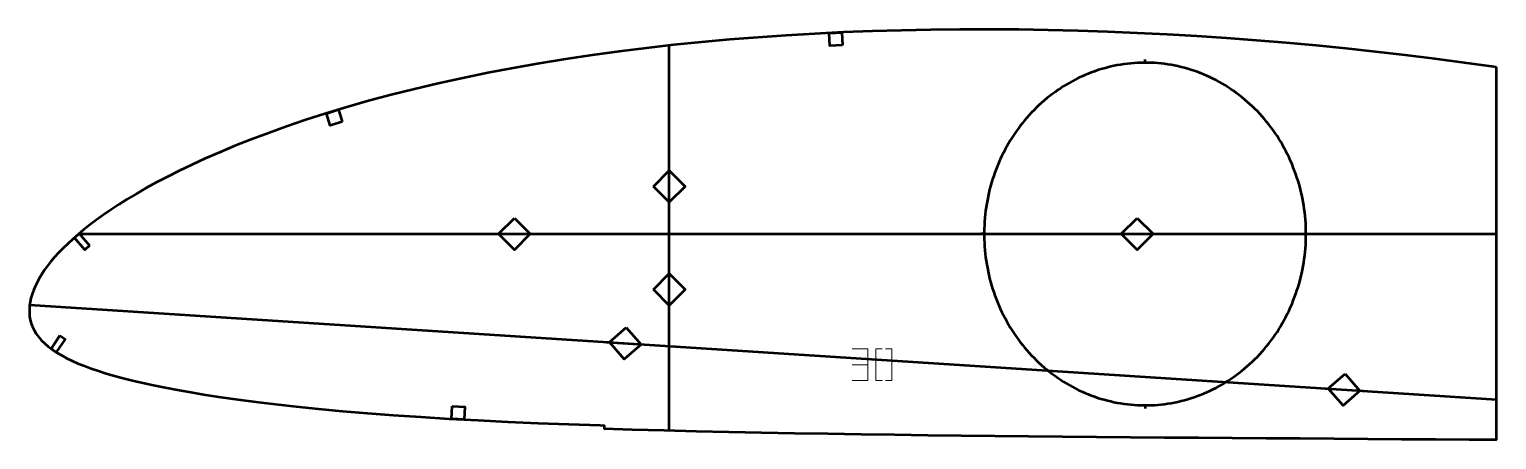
# Model space of a CAD drawing. Header units: metres. Extents: x 9 to 472, y 135 to 264.
import ezdxf

# ---------------------------------------------------------------- set-up
doc = ezdxf.new("R2010")
doc.units = ezdxf.units.M
doc.layers.add('Layer', color=1, linetype='Continuous', lineweight=50)
doc.layers.add('NumLabel', color=1, linetype='Continuous', lineweight=15)

msp = doc.modelspace()

# ---------------------------------------------------------------- linework, layer by layer
at = {"layer": 'Layer', "color": 7}
for p, q in [((210.93, 138.15), (210.93, 259.33)), ((210.93, 208.97), (210.93, 220.97)), ((24.8, 200), (471.75, 200)), ((156.15, 200), (168.15, 200)), ((352.43, 200), (364.43, 200)), ((210.93, 176.51), (210.93, 188.51)), ((9.36, 177.67), (471.75, 147.89)), ((191.1, 165.96), (203.08, 165.19)), ((417.65, 151.37), (429.63, 150.6))]:
    msp.add_line(p, q, dxfattribs=at)
at = {"layer": 'Layer'}
for p, q in [((360.93, 253.93), (360.93, 254.93)), ((310.2, 200), (309.2, 200)), ((411.65, 200), (412.65, 200)), ((360.93, 146.07), (360.93, 145.07))]:
    msp.add_line(p, q, dxfattribs=at)
for points in [[(471.75, 252.49), (470.96, 252.61), (461.64, 253.91), (452.31, 255.14), (442.95, 256.29), (433.58, 257.36), (424.2, 258.37), (414.81, 259.3), (405.41, 260.15), (396.01, 260.93), (386.62, 261.63), (377.23, 262.26), (367.84, 262.8), (358.46, 263.27), (349.1, 263.66), (339.75, 263.97), (330.42, 264.2), (321.11, 264.35), (311.83, 264.41), (302.58, 264.4), (293.35, 264.3), (284.16, 264.11), (275.01, 263.84), (265.91, 263.49), (256.84, 263.04), (247.84, 262.51), (238.88, 261.89), (229.99, 261.18), (221.16, 260.39), (212.41, 259.5), (203.74, 258.52), (195.15, 257.44), (186.64, 256.27), (178.24, 255.01), (169.95, 253.66), (161.78, 252.22), (153.75, 250.7), (145.88, 249.08), (138.16, 247.38), (130.62, 245.61), (123.29, 243.78), (116.19, 241.88), (109.32, 239.92), (102.72, 237.92), (96.39, 235.89), (90.34, 233.84), (84.59, 231.79), (79.16, 229.74), (74.04, 227.71), (69.21, 225.7), (64.68, 223.72), (60.44, 221.77), (56.46, 219.87), (52.74, 218.01), (49.26, 216.19), (46.01, 214.41), (42.97, 212.67), (40.12, 210.96), (37.45, 209.29), (34.95, 207.65), (32.6, 206.05), (30.41, 204.47), (28.36, 202.91), (26.44, 201.37), (24.63, 199.86), (22.94, 198.37), (21.34, 196.92), (19.86, 195.49), (18.47, 194.1), (17.2, 192.72), (16.04, 191.37), (14.98, 190.02), (14.02, 188.68), (13.15, 187.34), (12.37, 186.02), (11.67, 184.72), (11.05, 183.45), (10.53, 182.22), (10.1, 181.01), (9.76, 179.82), (9.51, 178.69), (9.34, 177.54), (9.25, 176.24), (9.25, 175.2), (9.33, 174.06), (9.52, 172.94), (9.81, 171.84), (10.22, 170.75), (10.76, 169.67), (11.43, 168.6), (12.21, 167.55), (13.1, 166.52), (14.1, 165.52), (15.23, 164.55), (16.48, 163.6), (17.85, 162.69), (19.34, 161.8), (20.96, 160.93), (22.71, 160.08), (24.58, 159.25), (26.58, 158.45), (28.72, 157.66), (31, 156.88), (33.44, 156.12), (36.05, 155.37), (38.83, 154.62), (41.8, 153.88), (44.97, 153.14), (48.37, 152.4), (52.02, 151.65), (55.95, 150.91), (60.17, 150.16), (64.72, 149.41), (69.64, 148.66), (74.94, 147.9), (80.66, 147.15), (86.81, 146.41), (93.4, 145.67), (100.44, 144.96), (107.92, 144.26), (115.8, 143.6), (124.06, 142.98), (132.65, 142.39), (141.53, 141.85), (150.67, 141.36), (160.03, 140.9), (169.59, 140.49), (179.31, 140.12), (189.21, 139.79), (190.42, 139.76), (190.39, 138.76), (199.22, 138.49), (209.35, 138.19), (219.51, 137.92), (229.73, 137.69), (240.02, 137.5), (250.42, 137.33), (260.89, 137.16), (271.41, 136.99), (281.94, 136.83), (292.47, 136.67), (303.01, 136.55), (313.59, 136.45), (324.23, 136.35), (334.91, 136.25), (345.62, 136.16), (356.33, 136.06), (367.04, 135.97), (377.75, 135.88), (388.43, 135.8), (399.09, 135.73), (409.77, 135.67), (420.43, 135.61), (431.1, 135.53), (441.77, 135.45), (452.42, 135.38), (463.09, 135.32), (471.75, 135.27), (471.75, 252.49)], [(265.58, 259.47), (261.58, 259.27), (261.39, 263.26), (265.38, 263.46), (265.58, 259.47)], [(411.65, 200), (411.64, 201.13), (411.61, 202.27), (411.55, 203.4), (411.48, 204.53), (411.37, 205.66), (411.25, 206.78), (411.11, 207.9), (410.94, 209.02), (410.75, 210.14), (410.54, 211.25), (410.31, 212.35), (410.05, 213.46), (409.77, 214.55), (409.48, 215.64), (409.16, 216.72), (408.81, 217.79), (408.45, 218.86), (408.07, 219.92), (407.66, 220.96), (407.24, 222), (406.79, 223.03), (406.33, 224.05), (405.84, 225.06), (405.34, 226.06), (404.81, 227.05), (404.27, 228.02), (403.71, 228.98), (403.12, 229.93), (402.52, 230.87), (401.9, 231.79), (401.27, 232.7), (400.61, 233.59), (399.94, 234.47), (399.25, 235.33), (398.54, 236.18), (397.82, 237.02), (397.08, 237.83), (396.32, 238.63), (395.55, 239.41), (394.76, 240.18), (393.96, 240.92), (393.15, 241.65), (392.32, 242.36), (391.47, 243.06), (390.61, 243.73), (389.74, 244.38), (388.86, 245.02), (387.96, 245.63), (387.06, 246.22), (386.14, 246.8), (385.21, 247.35), (384.27, 247.88), (383.31, 248.39), (382.35, 248.88), (381.38, 249.35), (380.4, 249.8), (379.41, 250.22), (378.42, 250.62), (377.41, 251), (376.4, 251.36), (375.38, 251.69), (374.36, 252), (373.33, 252.29), (372.29, 252.56), (371.25, 252.8), (370.2, 253.02), (369.15, 253.21), (368.1, 253.39), (367.04, 253.53), (365.98, 253.66), (364.92, 253.76), (363.86, 253.84), (362.79, 253.89), (361.73, 253.92), (360.66, 253.93), (359.6, 253.91), (358.53, 253.87), (357.47, 253.8), (356.4, 253.71), (355.34, 253.6), (354.29, 253.46), (353.23, 253.3), (352.18, 253.12), (351.13, 252.91), (350.09, 252.68), (349.05, 252.43), (348.01, 252.15), (346.99, 251.85), (345.96, 251.53), (344.95, 251.18), (343.94, 250.81), (342.94, 250.42), (341.95, 250.01), (340.96, 249.58), (339.99, 249.12), (339.02, 248.64), (338.07, 248.14), (337.12, 247.62), (336.18, 247.08), (335.26, 246.51), (334.34, 245.93), (333.44, 245.33), (332.55, 244.7), (331.68, 244.06), (330.81, 243.39), (329.96, 242.71), (329.12, 242.01), (328.3, 241.29), (327.49, 240.55), (326.7, 239.8), (325.92, 239.02), (325.15, 238.23), (324.41, 237.43), (323.67, 236.6), (322.96, 235.76), (322.26, 234.9), (321.58, 234.03), (320.92, 233.15), (320.27, 232.25), (319.64, 231.33), (319.03, 230.4), (318.44, 229.46), (317.87, 228.5), (317.31, 227.53), (316.78, 226.55), (316.26, 225.56), (315.77, 224.56), (315.29, 223.54), (314.84, 222.52), (314.4, 221.49), (313.99, 220.44), (313.59, 219.39), (313.22, 218.33), (312.87, 217.26), (312.54, 216.18), (312.23, 215.09), (311.94, 214), (311.68, 212.91), (311.43, 211.8), (311.21, 210.69), (311.01, 209.58), (310.83, 208.46), (310.67, 207.34), (310.54, 206.22), (310.43, 205.09), (310.34, 203.96), (310.27, 202.83), (310.23, 201.7), (310.2, 200.57), (310.2, 199.43), (310.23, 198.3), (310.27, 197.17), (310.34, 196.04), (310.43, 194.91), (310.54, 193.78), (310.67, 192.66), (310.83, 191.54), (311.01, 190.42), (311.21, 189.31), (311.43, 188.2), (311.68, 187.09), (311.94, 186), (312.23, 184.91), (312.54, 183.82), (312.87, 182.74), (313.22, 181.67), (313.59, 180.61), (313.99, 179.56), (314.4, 178.51), (314.84, 177.48), (315.29, 176.46), (315.77, 175.44), (316.26, 174.44), (316.78, 173.45), (317.31, 172.47), (317.87, 171.5), (318.44, 170.54), (319.03, 169.6), (319.64, 168.67), (320.27, 167.75), (320.92, 166.85), (321.58, 165.97), (322.26, 165.1), (322.96, 164.24), (323.67, 163.4), (324.41, 162.57), (325.15, 161.77), (325.92, 160.98), (326.7, 160.2), (327.49, 159.45), (328.3, 158.71), (329.12, 157.99), (329.96, 157.29), (330.81, 156.61), (331.68, 155.94), (332.55, 155.3), (333.44, 154.67), (334.34, 154.07), (335.26, 153.49), (336.18, 152.92), (337.12, 152.38), (338.07, 151.86), (339.02, 151.36), (339.99, 150.88), (340.96, 150.42), (341.95, 149.99), (342.94, 149.58), (343.94, 149.19), (344.95, 148.82), (345.96, 148.47), (346.99, 148.15), (348.01, 147.85), (349.05, 147.57), (350.09, 147.32), (351.13, 147.09), (352.18, 146.88), (353.23, 146.7), (354.29, 146.54), (355.34, 146.4), (356.4, 146.29), (357.47, 146.2), (358.53, 146.13), (359.6, 146.09), (360.66, 146.07), (361.73, 146.08), (362.79, 146.11), (363.86, 146.16), (364.92, 146.24), (365.98, 146.34), (367.04, 146.47), (368.1, 146.61), (369.15, 146.79), (370.2, 146.98), (371.25, 147.2), (372.29, 147.44), (373.33, 147.71), (374.36, 148), (375.38, 148.31), (376.4, 148.64), (377.41, 149), (378.42, 149.38), (379.41, 149.78), (380.4, 150.2), (381.38, 150.65), (382.35, 151.12), (383.31, 151.61), (384.27, 152.12), (385.21, 152.65), (386.14, 153.2), (387.06, 153.78), (387.96, 154.37), (388.86, 154.98), (389.74, 155.62), (390.61, 156.27), (391.47, 156.94), (392.32, 157.64), (393.15, 158.35), (393.96, 159.08), (394.76, 159.82), (395.55, 160.59), (396.32, 161.37), (397.08, 162.17), (397.82, 162.98), (398.54, 163.82), (399.25, 164.67), (399.94, 165.53), (400.61, 166.41), (401.27, 167.3), (401.9, 168.21), (402.52, 169.13), (403.12, 170.07), (403.71, 171.02), (404.27, 171.98), (404.81, 172.95), (405.34, 173.94), (405.84, 174.94), (406.33, 175.95), (406.79, 176.97), (407.24, 178), (407.66, 179.04), (408.07, 180.08), (408.45, 181.14), (408.81, 182.21), (409.16, 183.28), (409.48, 184.36), (409.77, 185.45), (410.05, 186.54), (410.31, 187.65), (410.54, 188.75), (410.75, 189.86), (410.94, 190.98), (411.11, 192.1), (411.25, 193.22), (411.37, 194.34), (411.48, 195.47), (411.55, 196.6), (411.61, 197.73), (411.64, 198.87), (411.65, 200)], [(107.9, 235.31), (104.07, 234.15), (102.91, 237.98), (106.74, 239.14), (107.9, 235.31)], [(205.93, 214.97), (210.93, 219.97), (215.93, 214.97), (210.93, 209.97), (205.93, 214.97)], [(162.15, 205), (167.15, 200), (162.15, 195), (157.15, 200), (162.15, 205)], [(358.43, 205), (363.43, 200), (358.43, 195), (353.43, 200), (358.43, 205)], [(28.23, 196.37), (26.73, 195.05), (23.43, 198.81), (24.93, 200.12), (28.23, 196.37)], [(205.93, 182.51), (210.93, 187.51), (215.93, 182.51), (210.93, 177.51), (205.93, 182.51)], [(18.86, 168.03), (20.52, 166.92), (17.75, 162.76), (16.08, 163.86), (18.86, 168.03)], [(197.41, 170.57), (202.08, 165.26), (196.77, 160.59), (192.1, 165.9), (197.41, 170.57)], [(423.96, 155.98), (428.63, 150.66), (423.32, 146), (418.65, 151.31), (423.96, 155.98)], [(142.53, 145.8), (146.53, 145.59), (146.31, 141.59), (142.32, 141.81), (142.53, 145.8)]]:
    msp.add_lwpolyline(points, close=True, dxfattribs=at)
at = {"layer": 'NumLabel', "color": 1}
for points in [[(268.58, 163.83), (273.58, 163.83), (273.58, 158.83), (268.58, 158.83), (273.58, 158.83), (273.58, 153.83), (268.58, 153.83)], [(278.08, 163.83), (276.08, 163.83), (276.08, 153.83), (278.08, 153.83)], [(279.08, 153.83), (281.08, 153.83), (281.08, 163.83), (279.08, 163.83)]]:
    msp.add_lwpolyline(points, dxfattribs=at)

doc.saveas('drawing.dxf')
